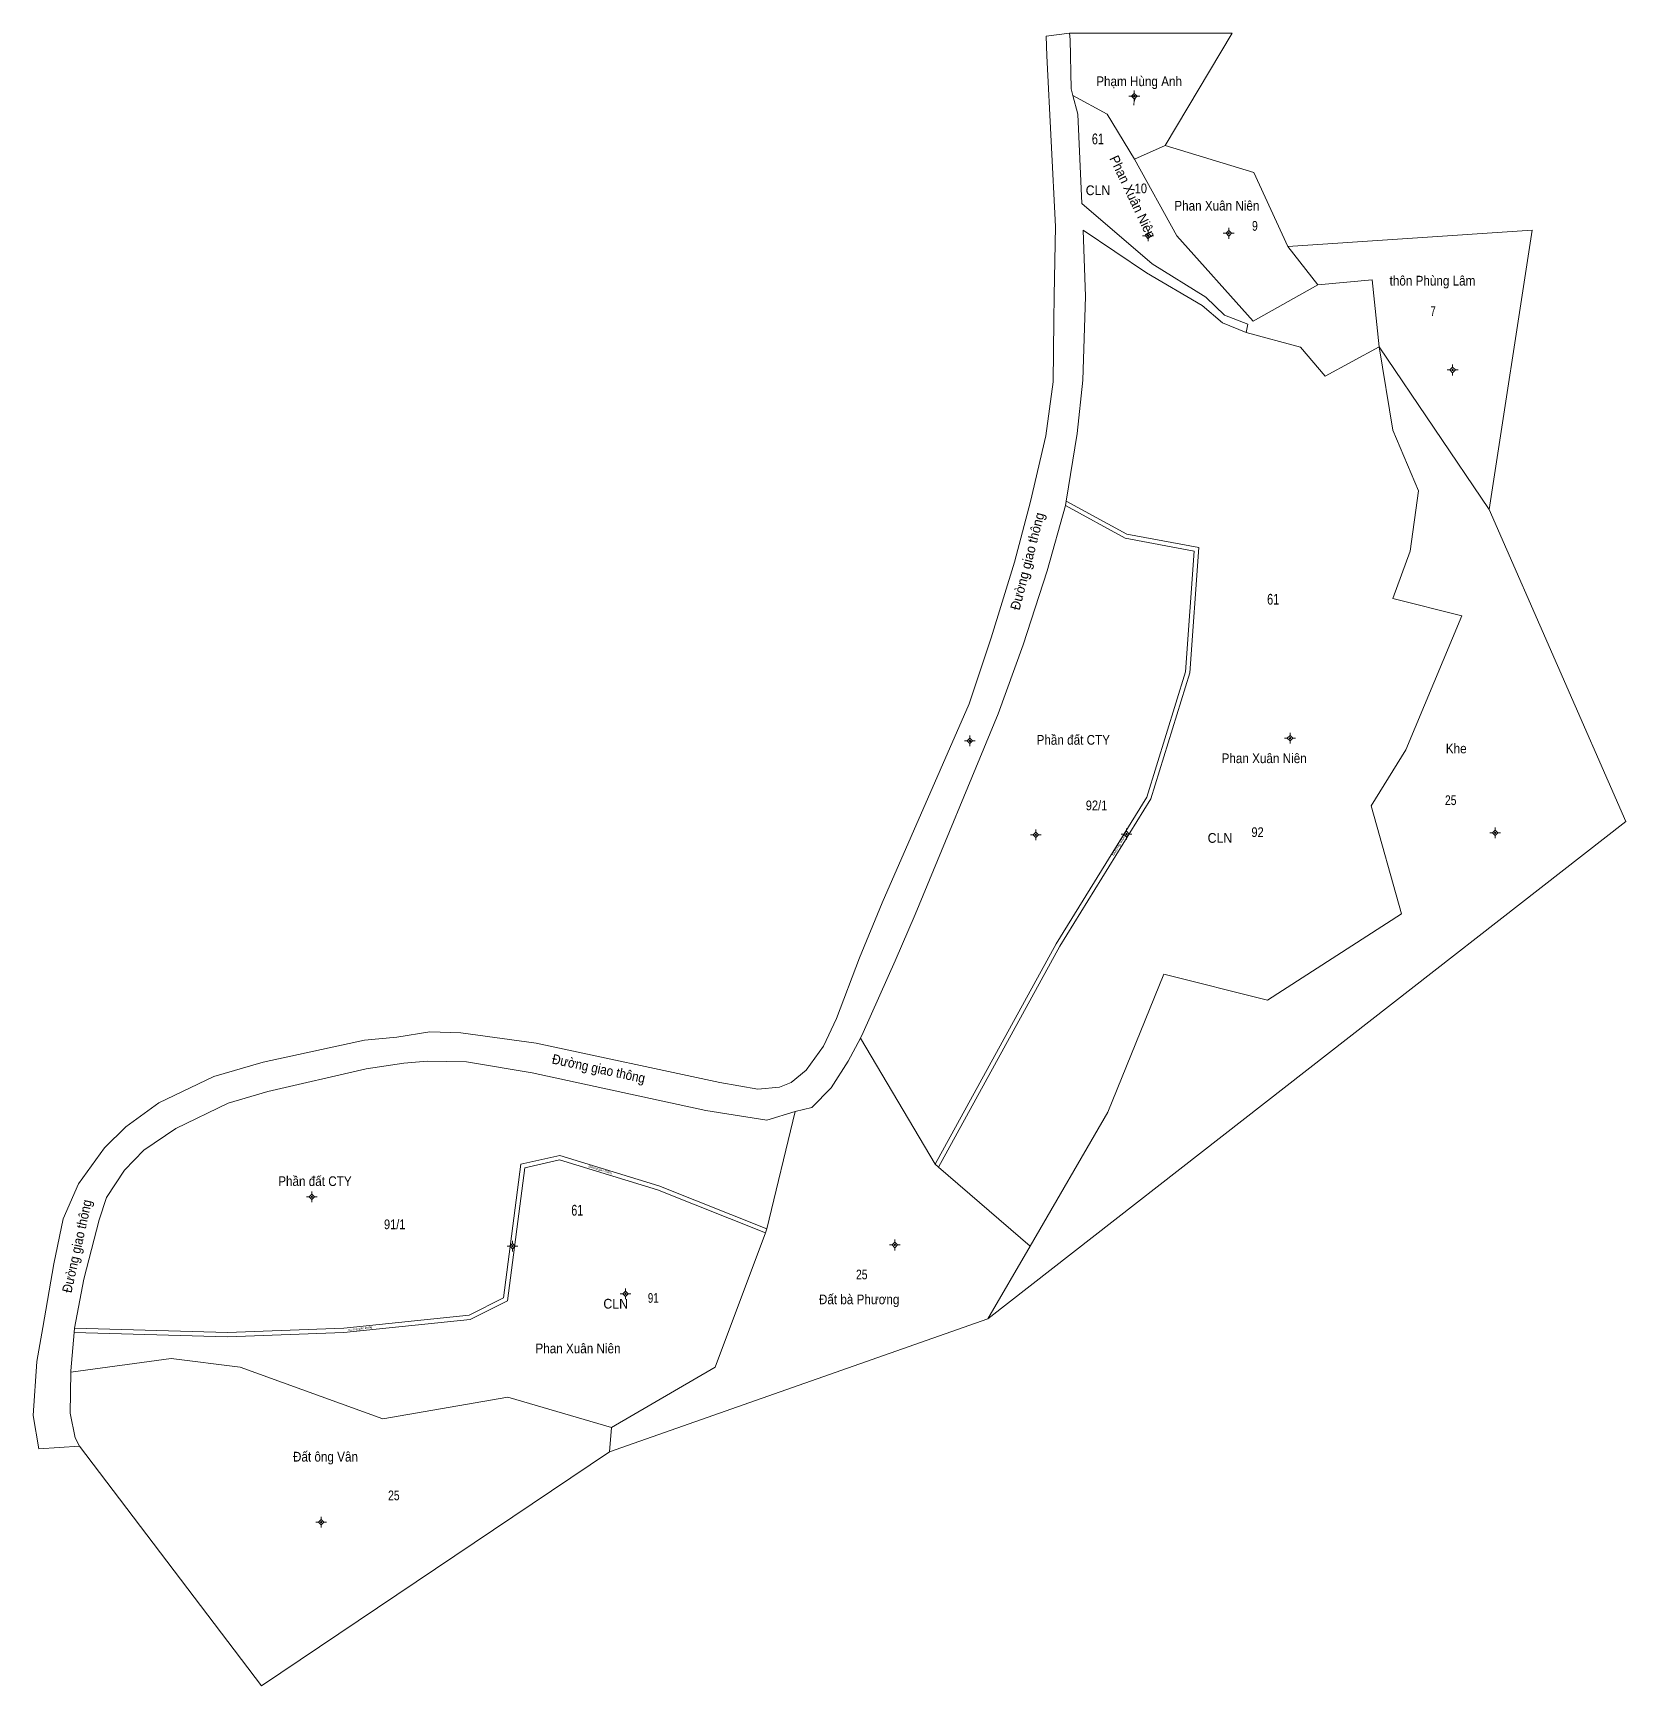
# Model space of a CAD drawing. Header units: metres. Extents: x 538455 to 541653, y 1847238 to 1851303.
# Drawn here: x 539209 to 539578, y 1848524.1 to 1848907 of the extents above; entities that cross this region are included whole.
import ezdxf
from ezdxf.enums import TextEntityAlignment as Align

# ---------------------------------------------------------------- set-up
doc = ezdxf.new("R2010")
doc.units = ezdxf.units.M
for name, color, linetype in [('1', 7, 'Continuous'), ('2', 7, 'Continuous'), ('3', 7, 'Continuous'), ('4', 7, 'Continuous')]:
    doc.layers.add(name, color=color, linetype=linetype)
for name, color, linetype, lineweight in [('11', 7, 'Continuous', 13), ('22', 7, 'Continuous', 13), ('5', 7, 'Continuous', 13)]:
    doc.layers.add(name, color=color, linetype=linetype, lineweight=lineweight)

msp = doc.modelspace()

# ---------------------------------------------------------------- hatches: boundary and pattern name
at = {"layer": '11'}
for points in [[(539464.28, 1848892.41, 1), (539463.98, 1848892.41, 1)], [(539467.46, 1848860.05, 1), (539467.16, 1848860.05, 1)], [(539486.14, 1848860.62, 1), (539485.84, 1848860.62, 1)], [(539538.03, 1848828.96, 1), (539537.73, 1848828.96, 1)], [(539426.19, 1848743.04, 1), (539425.89, 1848743.04, 1)], [(539500.35, 1848743.66, 1), (539500.05, 1848743.66, 1)], [(539441.44, 1848721.28, 1), (539441.14, 1848721.28, 1)], [(539462.47, 1848721.46, 1), (539462.17, 1848721.46, 1)], [(539547.87, 1848721.72, 1), (539547.57, 1848721.72, 1)], [(539273.71, 1848637.43, 1), (539273.41, 1848637.43, 1)], [(539320.2, 1848626, 1), (539319.9, 1848626, 1)], [(539408.79, 1848626.28, 1), (539408.49, 1848626.28, 1)], [(539346.4, 1848614.98, 1), (539346.1, 1848614.98, 1)], [(539275.87, 1848562.06, 1), (539275.57, 1848562.06, 1)]]:
    msp.add_hatch(color=256, dxfattribs=at).paths.add_polyline_path(points)

# ---------------------------------------------------------------- linework, layer by layer
for p, q in [((539463.51, 1848892.41), (539462.88, 1848892.41)), ((539464.13, 1848893.66), (539464.13, 1848893.03)), ((539464.13, 1848891.79), (539464.13, 1848891.16)), ((539465.38, 1848892.41), (539464.75, 1848892.41)), ((539467.31, 1848861.3), (539467.31, 1848860.67)), ((539485.37, 1848860.62), (539484.74, 1848860.62)), ((539485.99, 1848861.87), (539485.99, 1848861.25)), ((539487.24, 1848860.62), (539486.61, 1848860.62)), ((539466.69, 1848860.05), (539466.06, 1848860.05)), ((539467.31, 1848859.43), (539467.31, 1848858.8)), ((539468.56, 1848860.05), (539467.94, 1848860.05)), ((539485.99, 1848859.99), (539485.99, 1848859.37)), ((539537.88, 1848830.21), (539537.88, 1848829.59)), ((539537.25, 1848828.96), (539536.63, 1848828.96)), ((539537.88, 1848828.33), (539537.88, 1848827.71)), ((539539.13, 1848828.96), (539538.51, 1848828.96)), ((539425.41, 1848743.04), (539424.79, 1848743.04)), ((539426.04, 1848744.29), (539426.04, 1848743.67)), ((539426.04, 1848742.41), (539426.04, 1848741.79)), ((539427.29, 1848743.04), (539426.67, 1848743.04)), ((539499.57, 1848743.66), (539498.95, 1848743.66)), ((539500.2, 1848744.91), (539500.2, 1848744.29)), ((539500.2, 1848743.03), (539500.2, 1848742.41)), ((539501.45, 1848743.66), (539500.82, 1848743.66)), ((539441.29, 1848722.53), (539441.29, 1848721.91)), ((539462.32, 1848722.71), (539462.32, 1848722.09)), ((539547.72, 1848722.97), (539547.72, 1848722.35)), ((539440.67, 1848721.28), (539440.04, 1848721.28)), ((539441.29, 1848720.65), (539441.29, 1848720.03)), ((539442.54, 1848721.28), (539441.91, 1848721.28)), ((539461.69, 1848721.46), (539461.07, 1848721.46)), ((539462.32, 1848720.83), (539462.32, 1848720.21)), ((539463.57, 1848721.46), (539462.94, 1848721.46)), ((539547.09, 1848721.72), (539546.47, 1848721.72)), ((539547.72, 1848721.09), (539547.72, 1848720.47)), ((539548.97, 1848721.72), (539548.35, 1848721.72)), ((539273.56, 1848638.68), (539273.56, 1848638.05)), ((539272.94, 1848637.43), (539272.31, 1848637.43)), ((539273.56, 1848636.81), (539273.56, 1848636.18)), ((539274.81, 1848637.43), (539274.19, 1848637.43)), ((539320.05, 1848627.25), (539320.05, 1848626.63)), ((539408.64, 1848627.53), (539408.64, 1848626.91)), ((539319.43, 1848626), (539318.8, 1848626)), ((539320.05, 1848625.37), (539320.05, 1848624.75)), ((539321.3, 1848626), (539320.68, 1848626)), ((539408.01, 1848626.28), (539407.39, 1848626.28)), ((539408.64, 1848625.65), (539408.64, 1848625.03)), ((539409.89, 1848626.28), (539409.27, 1848626.28)), ((539346.25, 1848616.23), (539346.25, 1848615.61)), ((539345.63, 1848614.98), (539345, 1848614.98)), ((539346.25, 1848614.35), (539346.25, 1848613.73)), ((539347.5, 1848614.98), (539346.87, 1848614.98)), ((539275.09, 1848562.06), (539274.47, 1848562.06)), ((539275.72, 1848563.31), (539275.72, 1848562.69)), ((539276.97, 1848562.06), (539276.35, 1848562.06)), ((539275.72, 1848561.43), (539275.72, 1848560.81))]:
    msp.add_line(p, q, dxfattribs=at)
for points in [[(539464.13, 1848893.03), (539463.51, 1848892.41), (539464.13, 1848891.79), (539464.75, 1848892.41)], [(539467.31, 1848860.67), (539466.69, 1848860.05), (539467.31, 1848859.43), (539467.94, 1848860.05)], [(539485.99, 1848861.25), (539485.37, 1848860.62), (539485.99, 1848859.99), (539486.61, 1848860.62)], [(539537.88, 1848829.59), (539537.25, 1848828.96), (539537.88, 1848828.33), (539538.51, 1848828.96)], [(539426.04, 1848743.67), (539425.41, 1848743.04), (539426.04, 1848742.41), (539426.67, 1848743.04)], [(539500.2, 1848744.29), (539499.57, 1848743.66), (539500.2, 1848743.03), (539500.82, 1848743.66)], [(539547.72, 1848722.35), (539547.09, 1848721.72), (539547.72, 1848721.09), (539548.35, 1848721.72)], [(539441.29, 1848721.91), (539440.67, 1848721.28), (539441.29, 1848720.65), (539441.91, 1848721.28)], [(539462.32, 1848722.09), (539461.69, 1848721.46), (539462.32, 1848720.83), (539462.94, 1848721.46)], [(539273.56, 1848638.05), (539272.94, 1848637.43), (539273.56, 1848636.81), (539274.19, 1848637.43)], [(539320.05, 1848626.63), (539319.43, 1848626), (539320.05, 1848625.37), (539320.68, 1848626)], [(539408.64, 1848626.91), (539408.01, 1848626.28), (539408.64, 1848625.65), (539409.27, 1848626.28)], [(539346.25, 1848615.61), (539345.63, 1848614.98), (539346.25, 1848614.35), (539346.87, 1848614.98)], [(539275.72, 1848562.69), (539275.09, 1848562.06), (539275.72, 1848561.43), (539276.35, 1848562.06)]]:
    msp.add_lwpolyline(points, close=True, dxfattribs=at)
for centre in [(539464.13, 1848892.41), (539467.31, 1848860.05), (539485.99, 1848860.62), (539537.88, 1848828.96), (539426.04, 1848743.04), (539500.2, 1848743.66), (539441.29, 1848721.28), (539462.32, 1848721.46), (539547.72, 1848721.72), (539273.56, 1848637.43), (539320.05, 1848626), (539408.64, 1848626.28), (539346.25, 1848614.98), (539275.72, 1848562.06)]:
    msp.add_circle(centre, 0.15, dxfattribs=at)
at = {"layer": '22'}
for p, q in [((539448.15, 1848797.55), (539448.32, 1848798.6)), ((539218.47, 1848606.01), (539218.55, 1848607.01))]:
    msp.add_line(p, q, dxfattribs=at)
for points in [[(539448.32, 1848798.6), (539450.89, 1848814.26), (539452.19, 1848826.62), (539452.82, 1848845.96), (539452.29, 1848861.32), (539466.92, 1848851.43), (539479.81, 1848843.86), (539484.58, 1848839.88), (539490.04, 1848837.67), (539490.44, 1848839.56), (539484.99, 1848841.68), (539480.71, 1848845.8), (539468.23, 1848853.53), (539451.99, 1848867.5), (539451.02, 1848888.21), (539449.89, 1848892.56), (539449.48, 1848894.11), (539449.28, 1848905.49), (539449.14, 1848907), (539443.68, 1848906.27), (539443.84, 1848901.72), (539445.84, 1848862.17), (539445.56, 1848846.23), (539445.48, 1848840.37), (539445.3, 1848826.24), (539443.6, 1848813.69), (539440.04, 1848798.49), (539436.39, 1848784.4), (539430.95, 1848766.94), (539425.83, 1848751.66), (539405.74, 1848705.5), (539400.43, 1848692.8), (539395.14, 1848678.75), (539392.12, 1848672.33), (539388.09, 1848666.75), (539384.65, 1848663.88), (539381.95, 1848662.82), (539376.88, 1848662.38), (539368.12, 1848663.92), (539325.57, 1848673.04), (539308.12, 1848675.41), (539300.89, 1848675.65), (539293.26, 1848674.4), (539285.79, 1848673.71), (539262.31, 1848668.62), (539250.85, 1848665.33), (539238.13, 1848659.2), (539230.49, 1848653.65), (539225.51, 1848648.77), (539219.48, 1848640.41), (539215.93, 1848632.34), (539213.8, 1848621.9), (539211.27, 1848607.17), (539209.85, 1848599.31), (539208.98, 1848586.81), (539210.34, 1848579.07), (539219.72, 1848579.68), (539218.72, 1848581.57), (539217.6, 1848587.34), (539217.74, 1848596.79), (539217.74, 1848597.13), (539218.47, 1848606.01)], [(539448.15, 1848797.55), (539443.94, 1848782.44), (539438.38, 1848765.29), (539432.6, 1848749.31), (539413.33, 1848702.83), (539408.74, 1848692.11), (539401.32, 1848675.48), (539400.65, 1848674.21), (539397.84, 1848668.88), (539393.86, 1848662.69), (539389.38, 1848658.12), (539385.56, 1848657.21), (539378.97, 1848655.15), (539364.84, 1848657.43), (539324.64, 1848666.13), (539309.41, 1848668.73), (539300.26, 1848668.86), (539294.91, 1848668.35), (539286.17, 1848667.05), (539263.4, 1848661.84), (539254.21, 1848659.12), (539242.08, 1848653.25), (539234.66, 1848648.22), (539230.18, 1848643.61), (539226.01, 1848637.3), (539224.32, 1848632.1), (539220.75, 1848618.38), (539218.55, 1848607.01)], [(539448.15, 1848797.55), (539462, 1848790), (539478, 1848787), (539476, 1848759), (539467, 1848730), (539446, 1848696), (539418, 1848645)], [(539448.32, 1848798.6), (539462.36, 1848790.95), (539479.06, 1848787.81), (539476.99, 1848758.8), (539467.93, 1848729.6), (539446.87, 1848695.51), (539418.78, 1848644.33)], [(539378.65, 1848629.06), (539353.69, 1848639.05), (539330.96, 1848645.96), (539322.9, 1848644.17), (539318.92, 1848613.35), (539310.29, 1848609.03), (539280.98, 1848606), (539254.01, 1848605), (539218.47, 1848606.01)], [(539379, 1848630), (539354, 1848640), (539331, 1848647), (539322, 1848645), (539318, 1848614), (539310, 1848610), (539281, 1848607), (539254, 1848606), (539218.55, 1848607.01)]]:
    msp.add_lwpolyline(points, dxfattribs=at)
at = {"layer": '5'}
for p, q in [((539464.14, 1848877.82), (539471.28, 1848880.98)), ((539499.73, 1848857.57), (539506.65, 1848848.67)), ((539520.84, 1848834.29), (539546.36, 1848796.6)), ((539430.22, 1848609.16), (539342.56, 1848578.35)), ((539343, 1848584), (539342.56, 1848578.35))]:
    msp.add_line(p, q, dxfattribs=at)
for points in [[(539449.14, 1848907), (539486.8, 1848906.96), (539471.28, 1848880.98)], [(539464.14, 1848877.82), (539457.84, 1848888.25), (539449.89, 1848892.56)], [(539499.73, 1848857.57), (539491.81, 1848874.7), (539471.28, 1848880.98)], [(539464.14, 1848877.82), (539474, 1848860), (539491.67, 1848840.25), (539506.65, 1848848.67)], [(539499.73, 1848857.57), (539556.27, 1848861.31), (539546.36, 1848796.6)], [(539520.84, 1848834.29), (539519.25, 1848849.86), (539506.65, 1848848.67)], [(539520.84, 1848834.29), (539508.36, 1848827.55), (539502.62, 1848834.26), (539490.04, 1848837.67)], [(539440, 1848626), (539458, 1848657), (539471, 1848689), (539495, 1848683), (539526, 1848703), (539519, 1848728), (539527, 1848741), (539540, 1848772), (539524, 1848776), (539528, 1848787), (539530, 1848801), (539524, 1848815), (539520.84, 1848834.29)], [(539546.36, 1848796.6), (539578.03, 1848724.34), (539430.22, 1848609.16), (539440, 1848626)], [(539400.65, 1848674.21), (539418, 1848645), (539418.78, 1848644.33), (539440, 1848626)], [(539343, 1848584), (539367, 1848598), (539378.65, 1848629.06), (539379, 1848630), (539385.56, 1848657.21)], [(539217.74, 1848596.79), (539241, 1848600), (539257, 1848598), (539290, 1848586), (539319, 1848591), (539343, 1848584)], [(539342.56, 1848578.35), (539261.92, 1848524.13), (539219.72, 1848579.68)]]:
    msp.add_lwpolyline(points, dxfattribs=at)

# ---------------------------------------------------------------- texts
at = {"layer": '1', "width": 0.9}
for s, p in [('Phạm Hùng Anh', (539465.235, 1848894.71)), ('Phan Xuân Niên', (539483.255, 1848865.88)), ('thôn Phùng Lâm', (539533.205, 1848848.52)), ('Phần đất CTY', (539449.985, 1848742.15)), ('Khe', (539538.71, 1848740.16)), ('Phan Xuân Niên', (539494.205, 1848737.89)), ('Phần đất CTY', (539274.285, 1848639.93)), ('Đất bà Phương', (539400.37, 1848612.55)), ('Phan Xuân Niên', (539335.235, 1848601.19)), ('Đất ông Vân', (539276.73, 1848576.11))]:
    msp.add_text(s, height=2.25, dxfattribs=at).set_placement(p, align=Align.CENTER)
at = {"layer": '1'}
for s, height, rotation, width, p in [('Phan Xuân Niên', 2.25, 295.231, 0.95, (539462.745, 1848868.57)), ('Đường giao thông', 2.25, 75.477, 0.95, (539440.426, 1848784.383)), ('Đường giao thông', 2.25, 347.902, 0.9, (539339.794, 1848666.034)), ('Đường giao thông', 0.5, 343.262, 0.95, (539340.328, 1848643.513)), ('Đường giao thông', 2.25, 77.49, 0.9, (539220.244, 1848625.766)), ('Đường giao thông', 0.5, 7.579, 0.9, (539284.797, 1848606.684))]:
    msp.add_text(s, height=height, rotation=rotation, dxfattribs=dict(at, width=width)).set_placement(p, align=Align.CENTER)
msp.add_text('Đường thôn', height=0.72, rotation=58.299, dxfattribs=at).set_placement((539460.741, 1848718.661), align=Align.CENTER)
at = {"layer": '2'}
for s, width, p in [('7', 0.75, (539464.12, 1848890.24)), ('10', 0.85, (539465.64, 1848869.9)), ('9', 0.8, (539492.065, 1848861.21)), ('7', 0.75, (539533.34, 1848841.47)), ('25', 0.8, (539537.43, 1848728.18)), ('92/1', 0.85, (539455.37, 1848726.97)), ('92', 0.85, (539492.675, 1848720.77)), ('91/1', 0.85, (539292.77, 1848629.93)), ('25', 0.8, (539400.98, 1848618.31)), ('91', 0.75, (539352.675, 1848612.88)), ('25', 0.8, (539292.57, 1848567.14))]:
    msp.add_text(s, height=2.25, dxfattribs=dict(at, width=width)).set_placement(p, align=Align.CENTER)
at = {"layer": '3', "width": 0.95}
for p in [(539455.715, 1848869.45), (539483.975, 1848719.43), (539343.975, 1848611.54)]:
    msp.add_text('CLN', height=2.25, dxfattribs=at).set_placement(p, align=Align.CENTER)
at = {"layer": '4', "width": 0.75}
for p in [(539455.685, 1848881.23), (539496.295, 1848774.6), (539335.075, 1848633.07)]:
    msp.add_text('61', height=2.5, dxfattribs=at).set_placement(p, align=Align.CENTER)

doc.saveas('drawing.dxf')
